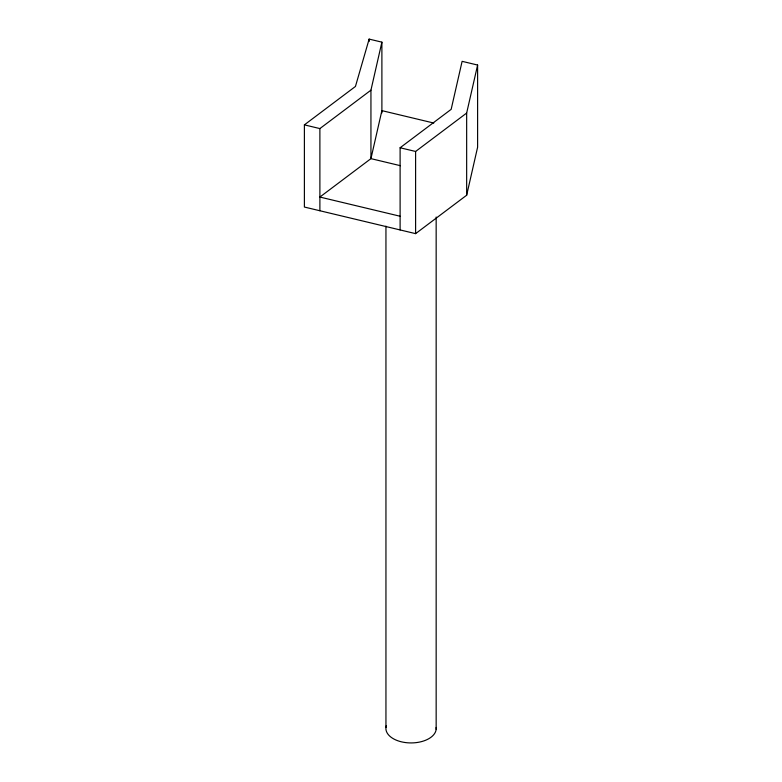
<?xml version="1.0" encoding="UTF-8"?>
<svg xmlns="http://www.w3.org/2000/svg" width="782" height="782" viewBox="0 0 782 782"><rect width="100%" height="100%" fill="white"/><g stroke="black" fill="none" stroke-linecap="round" stroke-linejoin="round"><path stroke-width="1.17" d="M400.11 216.243L319.887 197.054L370.942 158.638L370.942 90.165L381.89 42.15L369.133 39.1L355.448 86.45L304.393 124.866L304.393 207.044L415.604 233.642L466.659 195.226L477.607 147.221L477.607 65.043L462.113 61.338L451.165 109.343L400.11 147.759L400.11 229.937M466.659 195.226L466.659 113.048L477.607 65.043M304.393 124.866L319.887 128.58L370.942 90.165M400.11 147.759L415.604 151.464L466.659 113.048M433.795 123.048L381.89 110.633L370.942 158.638L400.433 165.696M436.161 217.015L436.161 729.332M415.604 151.464L415.604 233.642M385.946 226.135L385.946 727.475M381.89 42.15L381.89 112.911M369.133 39.1L369.133 41.514M319.887 128.58L319.887 210.749M436.161 727.436A25.161 14.526 0 0 1 409.445 742.9A25.161 14.526 0 0 1 386.367 725.588"/></g></svg>
